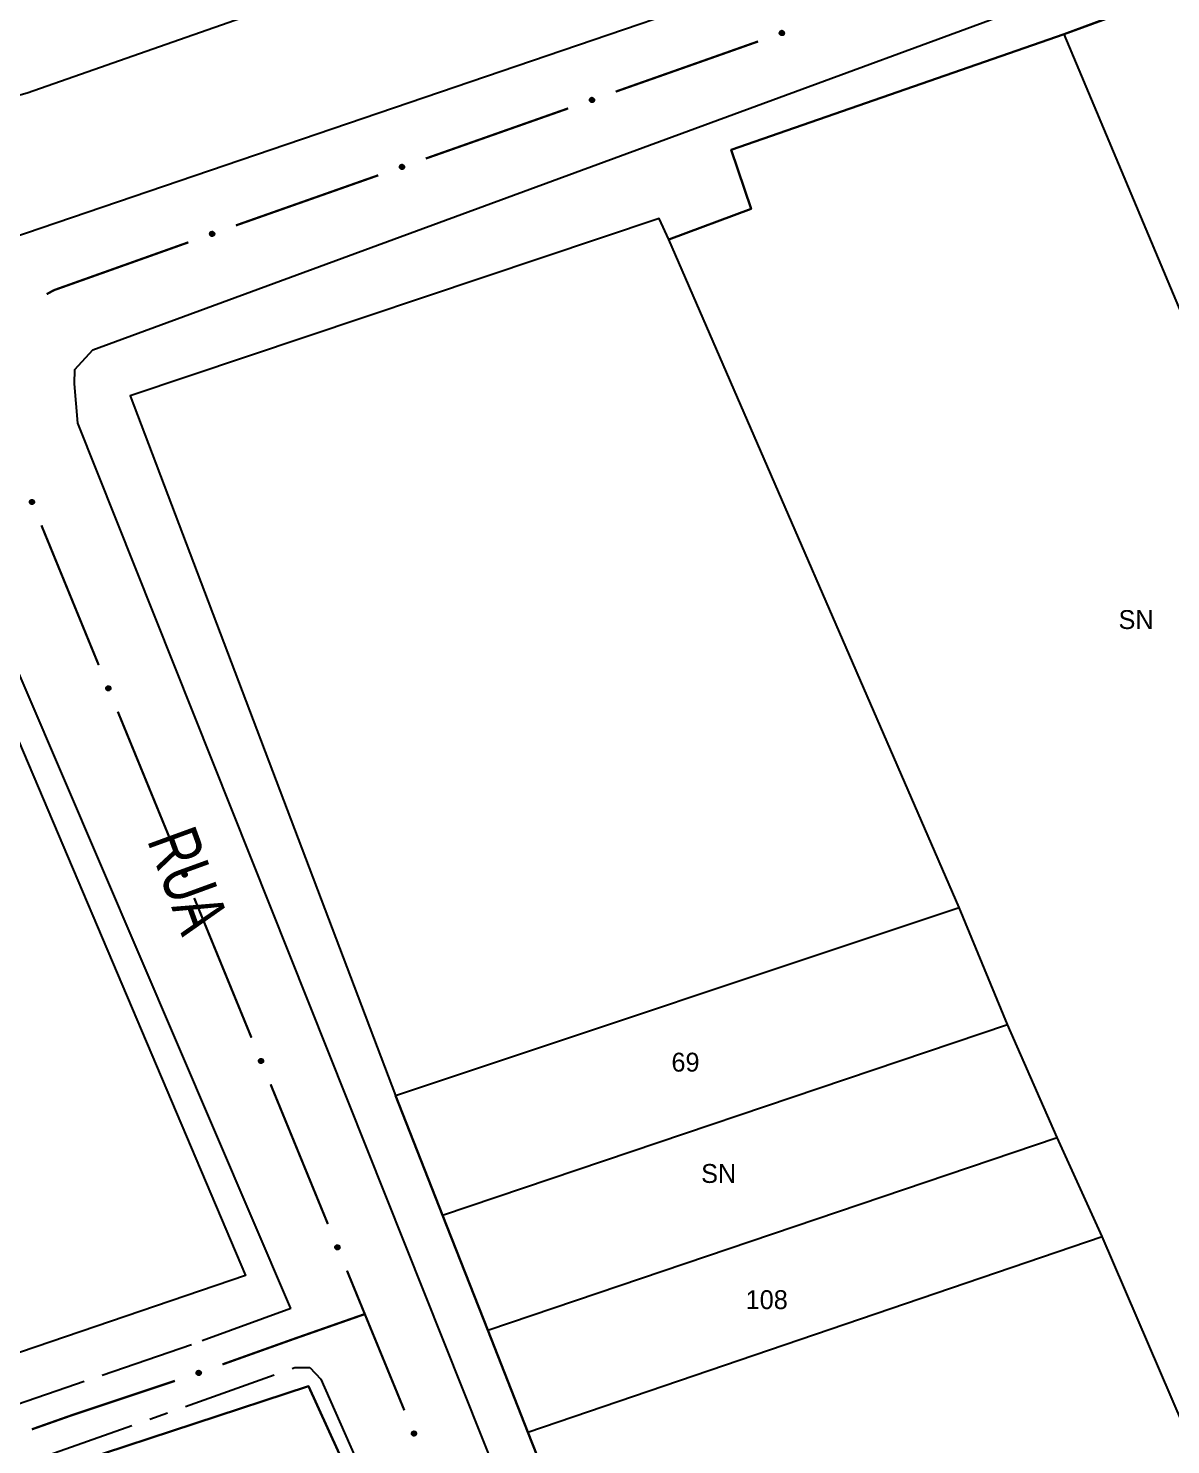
# Model space of a CAD drawing. Extents: x 204373 to 205952, y 4873300 to 4875179.
# Drawn here: x 204902.7 to 204993.4, y 4874740.7 to 4874853.2 of the extents above; entities that cross this region are included whole.
import ezdxf
from ezdxf.enums import TextEntityAlignment as Align

# ---------------------------------------------------------------- set-up
doc = ezdxf.new("R2010")
doc.units = 0
doc.header["$LTSCALE"] = 1.5
doc.header["$MEASUREMENT"] = 0
doc.linetypes.add('TRACO_13', pattern=[8, 5, -1, 1, -1])
for name, color, linetype in [('CD_MALHA_LOTES', 7, 'CONTINUOUS'), ('HD-PRAIA', 251, 'CONTINUOUS'), ('RU-QUADRA', 220, 'CONTINUOUS'), ('SV-EIXO-RUA-N-PAV', 6, 'CONTINUOUS'), ('SV-EIXO-RUA-PAV', 20, 'CONTINUOUS'), ('SV-RUA-NAO-PAV', 7, 'CONTINUOUS'), ('SV-RUA-PAVIM', 7, 'CONTINUOUS'), ('SV-TXT-RUA-PAV', 7, 'CONTINUOUS'), ('Th_NmrPort', 1, 'CONTINUOUS')]:
    doc.layers.add(name, color=color, linetype=linetype)
doc.styles.add('ARIAL', font='ARIAL.SHX')

msp = doc.modelspace()

# ---------------------------------------------------------------- linework, layer by layer
at = {"layer": 'CD_MALHA_LOTES', "linetype": 'Continuous', "flags": 128}
for points in [[(204984.963279, 4874852.732943), (204993.983364, 4874856.062213)], [(204958.516149, 4874843.542097), (204984.963279, 4874852.732943)], [(205027.224834, 4874752.279791), (204984.963279, 4874852.732943)], [(204960.110479, 4874838.852889), (204958.516149, 4874843.542097)], [(204953.545589, 4874836.414502), (204960.110479, 4874838.852889)], [(204952.795316, 4874838.102616), (204910.742378, 4874823.990769)], [(204953.545589, 4874836.414502), (204952.795316, 4874838.102616)], [(204976.616489, 4874783.332674), (204953.545589, 4874836.414502)], [(204910.742378, 4874823.990769), (204931.83888, 4874768.393389)], [(204895.166175, 4874812.309808), (204919.910574, 4874754.114648)], [(204931.83888, 4874768.393389), (204976.616489, 4874783.332674)], [(204980.480655, 4874774.052738), (204976.616489, 4874783.332674)], [(204935.574204, 4874758.901236), (204980.480655, 4874774.052738)], [(204984.417006, 4874765.072935), (204980.480655, 4874774.052738)], [(204935.574204, 4874758.901236), (204931.83888, 4874768.393389)], [(204939.170828, 4874749.761548), (204984.417006, 4874765.072935)], [(204987.984325, 4874757.200231), (204984.417006, 4874765.072935)], [(204939.170828, 4874749.761548), (204935.574204, 4874758.901236)], [(204942.358577, 4874741.660885), (204987.984325, 4874757.200231)], [(204995.364985, 4874740.101702), (204987.984325, 4874757.200231)], [(204919.910574, 4874754.114648), (204847.281181, 4874729.370249)], [(204942.358577, 4874741.660885), (204939.170828, 4874749.761548)], [(204897.792019, 4874736.416005), (204924.929081, 4874745.309194)], [(204924.929081, 4874745.309194), (204936.295845, 4874720.379813), (204935.391671, 4874719.99231), (204941.720892, 4874706.558861)], [(204949.283834, 4874724.062521), (204942.358577, 4874741.660885)]]:
    msp.add_lwpolyline(points, dxfattribs=at)
at = {"layer": 'HD-PRAIA', "linetype": 'Continuous'}
msp.add_polyline3d([(204833.073547, 4874821.705019, 6.87616), (204839.121465, 4874824.919538, 7.049548), (204845.435938, 4874826.948694, 7.024778), (204850.362621, 4874828.688966, 7.000009), (204855.003133, 4874832.243961, 6.801851), (204871.156883, 4874838.431312, 6.801851), (204880.780294, 4874842.117356, 6.801851), (204886.308979, 4874843.629654, 6.801851), (204896.51029, 4874846.420087, 6.801851), (204902.568608, 4874848.077259, 6.801851), (204915.20281, 4874852.494974, 6.801851), (204988.416498, 4874878.095102, 6.801851), (204986.837896, 4874884.703752, 6.801851), (205002.102454, 4874890.599496, 6.801851), (205004.636709, 4874883.83081, 6.801851), (205164.366121, 4874940.682761, 6.801851)], dxfattribs=at)
at = {"layer": 'RU-QUADRA', "linetype": 'Continuous', "flags": 128}
for points in [[(205175.720237, 4874920.445099), (205143.646058, 4874909.003433), (205096.847768, 4874892.309854), (205076.027687, 4874884.994691), (205068.331402, 4874882.621217), (205056.010327, 4874878.244621), (205035.17406, 4874870.787114), (205015.264533, 4874863.661296), (205004.490235, 4874859.805068), (204993.966557, 4874856.109173), (204984.963279, 4874852.732943), (204958.516149, 4874843.542097), (204960.110479, 4874838.852889), (204953.545589, 4874836.414502), (204952.795316, 4874838.102616), (204910.742378, 4874823.990769), (204931.83888, 4874768.393389), (204935.574204, 4874758.901236), (204939.170828, 4874749.761548), (204942.358577, 4874741.660885), (204949.283834, 4874724.062521)], [(204936.295845, 4874720.379813), (204924.929081, 4874745.309194), (204897.792019, 4874736.416005)]]:
    msp.add_lwpolyline(points, dxfattribs=at)
msp.add_lwpolyline([(204889.66742, 4874810.706005), (204895.166175, 4874812.309808), (204919.910574, 4874754.114648), (204847.281181, 4874729.370249)], close=True, dxfattribs=at)
at = {"layer": 'SV-EIXO-RUA-N-PAV', "const_width": 0.18}
for points in [[(204929.398284, 4874751.037249), (204924.678894, 4874749.385777)], [(204923.976324, 4874749.139925), (204918.085111, 4874747.03592)], [(204924.678894, 4874749.385777), (204923.976324, 4874749.139925)], [(204914.304232, 4874745.730873), (204906.714766, 4874743.201051)], [(204906.214313, 4874743.034234), (204902.939801, 4874741.878523)], [(204906.714766, 4874743.201051), (204906.214313, 4874743.034234)]]:
    msp.add_lwpolyline(points, dxfattribs=at)
at = {"layer": 'SV-EIXO-RUA-N-PAV'}
msp.add_lwpolyline([(204916.372716, 4874746.304333), (204916.351466, 4874746.260282), (204916.324194, 4874746.226769), (204916.293403, 4874746.205363), (204916.261262, 4874746.193543), (204916.227018, 4874746.185153), (204916.190626, 4874746.184312), (204916.150029, 4874746.192325), (204916.105691, 4874746.213332), (204916.073195, 4874746.243525), (204916.050594, 4874746.27259), (204916.036339, 4874746.305395), (204916.028746, 4874746.338799), (204916.029122, 4874746.376629), (204916.037645, 4874746.417691), (204916.059847, 4874746.461764), (204916.086809, 4874746.494436), (204916.117135, 4874746.514359), (204916.150206, 4874746.528481), (204916.185269, 4874746.536628), (204916.220997, 4874746.537247), (204916.262324, 4874746.528592), (204916.305534, 4874746.506102), (204916.338428, 4874746.479583), (204916.358771, 4874746.449545), (204916.371942, 4874746.416673), (204916.380774, 4874746.382429), (204916.383142, 4874746.345882), (204916.372716, 4874746.304333)], close=True, dxfattribs=at)
for points in [[(204916.338428, 4874746.479583), (204916.028746, 4874746.338799)], [(204916.305534, 4874746.506102), (204916.029122, 4874746.376629)], [(204916.319605, 4874746.493107), (204916.033089, 4874746.360205)], [(204916.345064, 4874746.464196), (204916.035247, 4874746.323527)], [(204916.28077, 4874746.514682), (204916.03611, 4874746.398608)], [(204916.358771, 4874746.449545), (204916.036339, 4874746.305395)], [(204916.262324, 4874746.528592), (204916.037645, 4874746.417691)], [(204916.362755, 4874746.432697), (204916.044308, 4874746.292028)], [(204916.371942, 4874746.416673), (204916.050594, 4874746.27259)], [(204916.237189, 4874746.528921), (204916.055959, 4874746.442621)], [(204916.220997, 4874746.537247), (204916.059847, 4874746.461764)], [(204916.199217, 4874746.534962), (204916.07926, 4874746.480593)], [(204916.185269, 4874746.536628), (204916.086809, 4874746.494436)], [(204916.373111, 4874746.397314), (204916.067178, 4874746.257939)], [(204916.380774, 4874746.382429), (204916.073195, 4874746.243525)], [(204916.377426, 4874746.362794), (204916.093931, 4874746.22946)], [(204916.383142, 4874746.345882), (204916.105691, 4874746.213332)], [(204916.376563, 4874746.326548), (204916.130608, 4874746.205728)], [(204916.372716, 4874746.304333), (204916.150029, 4874746.192325)], [(204916.360166, 4874746.280809), (204916.17721, 4874746.191057)], [(204916.351466, 4874746.260282), (204916.190626, 4874746.184312)], [(204916.336002, 4874746.241111), (204916.216908, 4874746.188468)], [(204916.324194, 4874746.226769), (204916.227018, 4874746.185153)]]:
    msp.add_lwpolyline(points, dxfattribs=at)
at = {"layer": 'SV-EIXO-RUA-PAV', "const_width": 0.18}
for points in [[(204960.650211, 4874852.160448), (204956.878863, 4874850.82743)], [(204956.785332, 4874850.794371), (204949.333227, 4874848.16973)], [(204956.878863, 4874850.82743), (204956.785332, 4874850.794371)], [(204945.56039, 4874846.840932), (204934.24188, 4874842.854539)], [(204930.469044, 4874841.525741), (204919.150534, 4874837.539347)], [(204915.381702, 4874836.199239), (204905.018573, 4874832.510667)], [(204904.693089, 4874832.394817), (204904.120707, 4874832.07738)], [(204905.018573, 4874832.510667), (204904.693089, 4874832.394817)], [(204903.702539, 4874813.708326), (204908.25487, 4874802.605341)], [(204909.772313, 4874798.904346), (204914.324644, 4874787.80136)], [(204915.842088, 4874784.100365), (204920.394419, 4874772.99738)], [(204921.911862, 4874769.296385), (204926.464193, 4874758.1934)], [(204927.981637, 4874754.492404), (204929.11972, 4874751.716658)], [(204929.11972, 4874751.716658), (204929.398284, 4874751.037249)], [(204929.398284, 4874751.037249), (204932.54018, 4874743.391969)]]:
    msp.add_lwpolyline(points, dxfattribs=at)
at = {"layer": 'SV-EIXO-RUA-PAV'}
for points in [[(204962.708037, 4874852.77105), (204962.687583, 4874852.726624), (204962.660919, 4874852.692625), (204962.630518, 4874852.670669), (204962.598595, 4874852.658272), (204962.564507, 4874852.649267), (204962.528137, 4874852.647771), (204962.487402, 4874852.655052), (204962.442693, 4874852.675257), (204962.409659, 4874852.704861), (204962.386538, 4874852.733514), (204962.371695, 4874852.766057), (204962.363502, 4874852.799318), (204962.363197, 4874852.837149), (204962.370979, 4874852.878358), (204962.392384, 4874852.922824), (204962.418753, 4874852.955976), (204962.448716, 4874852.976441), (204962.481528, 4874852.991157), (204962.516439, 4874852.999933), (204962.552149, 4874853.001196), (204962.593626, 4874852.993286), (204962.637233, 4874852.971577), (204962.670599, 4874852.945655), (204962.69148, 4874852.915988), (204962.70524, 4874852.883358), (204962.714687, 4874852.849278), (204962.717713, 4874852.812781), (204962.708037, 4874852.77105)], [(204947.618898, 4874847.449233), (204947.598394, 4874847.40483), (204947.571692, 4874847.37086), (204947.541267, 4874847.348938), (204947.50933, 4874847.336577), (204947.475232, 4874847.32761), (204947.43886, 4874847.326155), (204947.398133, 4874847.333481), (204947.353446, 4874847.353737), (204947.320446, 4874847.383377), (204947.297357, 4874847.412056), (204947.28255, 4874847.444616), (204947.274395, 4874847.477886), (204947.274132, 4874847.515718), (204947.28196, 4874847.556918), (204947.303415, 4874847.601359), (204947.329821, 4874847.634482), (204947.359807, 4874847.654914), (204947.392635, 4874847.669593), (204947.427556, 4874847.67833), (204947.463267, 4874847.679553), (204947.504735, 4874847.671596), (204947.548318, 4874847.649839), (204947.581655, 4874847.623879), (204947.602503, 4874847.594189), (204947.616227, 4874847.561544), (204947.625636, 4874847.527453), (204947.628621, 4874847.490952), (204947.618898, 4874847.449233)], [(204932.527551, 4874842.134042), (204932.507048, 4874842.089639), (204932.480346, 4874842.055669), (204932.44992, 4874842.033747), (204932.417983, 4874842.021385), (204932.383885, 4874842.012419), (204932.347513, 4874842.010963), (204932.306787, 4874842.01829), (204932.2621, 4874842.038545), (204932.229099, 4874842.068186), (204932.206011, 4874842.096865), (204932.191204, 4874842.129425), (204932.183048, 4874842.162695), (204932.182786, 4874842.200526), (204932.190613, 4874842.241726), (204932.212069, 4874842.286168), (204932.238475, 4874842.319291), (204932.26846, 4874842.339722), (204932.301288, 4874842.354401), (204932.336209, 4874842.363138), (204932.371921, 4874842.364361), (204932.413389, 4874842.356405), (204932.456972, 4874842.334648), (204932.490309, 4874842.308688), (204932.511156, 4874842.278997), (204932.52488, 4874842.246352), (204932.534289, 4874842.212262), (204932.537274, 4874842.175761), (204932.527551, 4874842.134042)], [(204917.438182, 4874836.814361), (204917.417825, 4874836.76989), (204917.391236, 4874836.735832), (204917.360884, 4874836.713809), (204917.328988, 4874836.701342), (204917.29492, 4874836.692262), (204917.258553, 4874836.690686), (204917.217802, 4874836.697878), (204917.173048, 4874836.717985), (204917.139949, 4874836.747516), (204917.116766, 4874836.776118), (204917.101851, 4874836.808629), (204917.093585, 4874836.841872), (204917.093197, 4874836.879702), (204917.100888, 4874836.920928), (204917.122196, 4874836.96544), (204917.148492, 4874836.998651), (204917.17841, 4874837.019181), (204917.211189, 4874837.033969), (204917.246081, 4874837.042822), (204917.281788, 4874837.044163), (204917.323283, 4874837.036344), (204917.366937, 4874837.014732), (204917.40036, 4874836.988883), (204917.421306, 4874836.959261), (204917.435138, 4874836.926662), (204917.44466, 4874836.892603), (204917.447766, 4874836.856112), (204917.438182, 4874836.814361)], [(204902.991162, 4874815.733524), (204903.036543, 4874815.715287), (204903.071816, 4874815.690333), (204903.095246, 4874815.661052), (204903.109203, 4874815.629779), (204903.119878, 4874815.596177), (204903.123167, 4874815.559925), (204903.117904, 4874815.51888), (204903.099929, 4874815.473229), (204903.071991, 4874815.438775), (204903.044513, 4874815.414269), (204903.012742, 4874815.397838), (204902.979925, 4874815.388014), (204902.942155, 4874815.385843), (204902.900613, 4874815.391583), (204902.855146, 4874815.410769), (204902.820733, 4874815.43547), (204902.798814, 4874815.464387), (204902.782498, 4874815.496432), (204902.77201, 4874815.530868), (204902.768987, 4874815.566473), (204902.774841, 4874815.608289), (204902.794372, 4874815.652914), (204902.818617, 4874815.687518), (204902.847218, 4874815.709837), (204902.879129, 4874815.72519), (204902.912701, 4874815.736307), (204902.949006, 4874815.74113), (204902.991162, 4874815.733524)], [(204909.060937, 4874800.929544), (204909.106318, 4874800.911306), (204909.141591, 4874800.886352), (204909.16502, 4874800.857072), (204909.178977, 4874800.825799), (204909.189653, 4874800.792197), (204909.192941, 4874800.755944), (204909.187678, 4874800.7149), (204909.169703, 4874800.669248), (204909.141765, 4874800.634794), (204909.114288, 4874800.610288), (204909.082516, 4874800.593857), (204909.0497, 4874800.584034), (204909.01193, 4874800.581863), (204908.970387, 4874800.587602), (204908.92492, 4874800.606788), (204908.890507, 4874800.63149), (204908.868589, 4874800.660406), (204908.852272, 4874800.692452), (204908.841785, 4874800.726887), (204908.838762, 4874800.762492), (204908.844616, 4874800.804309), (204908.864147, 4874800.848934), (204908.888392, 4874800.883538), (204908.916993, 4874800.905856), (204908.948904, 4874800.92121), (204908.982476, 4874800.932327), (204909.01878, 4874800.93715), (204909.060937, 4874800.929544)], [(204915.130711, 4874786.125563), (204915.176092, 4874786.107326), (204915.211365, 4874786.082372), (204915.234795, 4874786.053091), (204915.248752, 4874786.021818), (204915.259427, 4874785.988216), (204915.262716, 4874785.951964), (204915.257453, 4874785.910919), (204915.239478, 4874785.865268), (204915.21154, 4874785.830814), (204915.184062, 4874785.806308), (204915.152291, 4874785.789877), (204915.119474, 4874785.780053), (204915.081704, 4874785.777883), (204915.040162, 4874785.783622), (204914.994695, 4874785.802808), (204914.960282, 4874785.827509), (204914.938363, 4874785.856426), (204914.922047, 4874785.888471), (204914.911559, 4874785.922907), (204914.908536, 4874785.958512), (204914.91439, 4874786.000328), (204914.933921, 4874786.044953), (204914.958166, 4874786.079558), (204914.986767, 4874786.101876), (204915.018678, 4874786.117229), (204915.05225, 4874786.128346), (204915.088555, 4874786.133169), (204915.130711, 4874786.125563)], [(204921.200486, 4874771.321583), (204921.245867, 4874771.303345), (204921.28114, 4874771.278391), (204921.304569, 4874771.249111), (204921.318526, 4874771.217838), (204921.329201, 4874771.184236), (204921.33249, 4874771.147983), (204921.327227, 4874771.106939), (204921.309252, 4874771.061287), (204921.281314, 4874771.026833), (204921.253837, 4874771.002327), (204921.222065, 4874770.985896), (204921.189249, 4874770.976073), (204921.151479, 4874770.973902), (204921.109936, 4874770.979641), (204921.064469, 4874770.998827), (204921.030056, 4874771.023529), (204921.008138, 4874771.052445), (204920.991821, 4874771.084491), (204920.981334, 4874771.118926), (204920.978311, 4874771.154531), (204920.984165, 4874771.196348), (204921.003696, 4874771.240973), (204921.027941, 4874771.275577), (204921.056542, 4874771.297896), (204921.088453, 4874771.313249), (204921.122025, 4874771.324366), (204921.158329, 4874771.329189), (204921.200486, 4874771.321583)], [(204927.27026, 4874756.517602), (204927.315641, 4874756.499365), (204927.350914, 4874756.474411), (204927.374344, 4874756.44513), (204927.388301, 4874756.413857), (204927.398976, 4874756.380255), (204927.402264, 4874756.344003), (204927.397002, 4874756.302958), (204927.379027, 4874756.257307), (204927.351089, 4874756.222853), (204927.323611, 4874756.198347), (204927.29184, 4874756.181916), (204927.259023, 4874756.172092), (204927.221253, 4874756.169922), (204927.179711, 4874756.175661), (204927.134244, 4874756.194847), (204927.09983, 4874756.219548), (204927.077912, 4874756.248465), (204927.061596, 4874756.28051), (204927.051108, 4874756.314946), (204927.048085, 4874756.350551), (204927.053939, 4874756.392367), (204927.07347, 4874756.436992), (204927.097715, 4874756.471597), (204927.126316, 4874756.493915), (204927.158227, 4874756.509269), (204927.191799, 4874756.520386), (204927.228103, 4874756.525208), (204927.27026, 4874756.517602)], [(204933.347608, 4874741.716827), (204933.393003, 4874741.698627), (204933.428297, 4874741.673701), (204933.45175, 4874741.64444), (204933.465733, 4874741.613178), (204933.476435, 4874741.579585), (204933.479753, 4874741.543335), (204933.474524, 4874741.502286), (204933.456586, 4874741.45662), (204933.428676, 4874741.422143), (204933.401218, 4874741.397615), (204933.36946, 4874741.381158), (204933.336652, 4874741.371308), (204933.298883, 4874741.369107), (204933.257336, 4874741.374812), (204933.211854, 4874741.393961), (204933.17742, 4874741.418635), (204933.155479, 4874741.447533), (204933.139136, 4874741.479566), (204933.128621, 4874741.513993), (204933.125569, 4874741.549595), (204933.131389, 4874741.591416), (204933.150883, 4874741.636057), (204933.1751, 4874741.670681), (204933.203683, 4874741.693023), (204933.235582, 4874741.708402), (204933.269145, 4874741.719547), (204933.305445, 4874741.724399), (204933.347608, 4874741.716827)]]:
    msp.add_lwpolyline(points, close=True, dxfattribs=at)
for points in [[(204962.637233, 4874852.971577), (204962.363197, 4874852.837149)], [(204962.670599, 4874852.945655), (204962.363502, 4874852.799318)], [(204962.651536, 4874852.958837), (204962.367459, 4874852.820799)], [(204962.612319, 4874852.97971), (204962.369788, 4874852.859251)], [(204962.677511, 4874852.93039), (204962.370277, 4874852.784167)], [(204962.593626, 4874852.993286), (204962.370979, 4874852.878358)], [(204962.69148, 4874852.915988), (204962.371695, 4874852.766057)], [(204962.695767, 4874852.899214), (204962.379904, 4874852.752835)], [(204962.70524, 4874852.883358), (204962.386538, 4874852.733514)], [(204962.568488, 4874852.993162), (204962.388841, 4874852.903614)], [(204962.552149, 4874853.001196), (204962.392384, 4874852.922824)], [(204962.706758, 4874852.864023), (204962.403383, 4874852.719164)], [(204962.714687, 4874852.849278), (204962.409659, 4874852.704861)], [(204962.530414, 4874852.998519), (204962.411455, 4874852.941999)], [(204962.516439, 4874852.999933), (204962.418753, 4874852.955976)], [(204962.711694, 4874852.829586), (204962.430644, 4874852.691171)], [(204962.717713, 4874852.812781), (204962.442693, 4874852.675257)], [(204962.711483, 4874852.793331), (204962.467743, 4874852.668103)], [(204962.708037, 4874852.77105), (204962.487402, 4874852.655052)], [(204962.695912, 4874852.747304), (204962.514602, 4874852.654273)], [(204962.687583, 4874852.726624), (204962.528137, 4874852.647771)], [(204962.672467, 4874852.707177), (204962.55434, 4874852.652399)], [(204962.660919, 4874852.692625), (204962.564507, 4874852.649267)], [(204947.548318, 4874847.649839), (204947.274132, 4874847.515718)], [(204947.581655, 4874847.623879), (204947.274395, 4874847.477886)], [(204947.562607, 4874847.637083), (204947.278376, 4874847.499363)], [(204947.523413, 4874847.657999), (204947.280748, 4874847.537812)], [(204947.58855, 4874847.608606), (204947.281152, 4874847.462727)], [(204947.504735, 4874847.671596), (204947.28196, 4874847.556918)], [(204947.602503, 4874847.594189), (204947.28255, 4874847.444616)], [(204947.606771, 4874847.57741), (204947.290744, 4874847.431385)], [(204947.616227, 4874847.561544), (204947.297357, 4874847.412056)], [(204947.479598, 4874847.671501), (204947.299851, 4874847.582154)], [(204947.463267, 4874847.679553), (204947.303415, 4874847.601359)], [(204947.617723, 4874847.542207), (204947.314186, 4874847.397687)], [(204947.625636, 4874847.527453), (204947.320446, 4874847.383377)], [(204947.441529, 4874847.6769), (204947.322507, 4874847.620513)], [(204947.427556, 4874847.67833), (204947.329821, 4874847.634482)], [(204947.62262, 4874847.507765), (204947.341416, 4874847.369664)], [(204947.628621, 4874847.490952), (204947.353446, 4874847.353737)], [(204947.622369, 4874847.471509), (204947.378489, 4874847.346554)], [(204947.618898, 4874847.449233), (204947.398133, 4874847.333481)], [(204947.606747, 4874847.4255), (204947.425332, 4874847.332672)], [(204947.598394, 4874847.40483), (204947.43886, 4874847.326155)], [(204947.583256, 4874847.3854), (204947.465068, 4874847.330754)], [(204947.571692, 4874847.37086), (204947.475232, 4874847.32761)], [(204932.456972, 4874842.334648), (204932.182786, 4874842.200526)], [(204932.490309, 4874842.308688), (204932.183048, 4874842.162695)], [(204932.471261, 4874842.321892), (204932.187029, 4874842.184171)], [(204932.432067, 4874842.342808), (204932.189401, 4874842.22262)], [(204932.497204, 4874842.293415), (204932.189806, 4874842.147535)], [(204932.413389, 4874842.356405), (204932.190613, 4874842.241726)], [(204932.511156, 4874842.278997), (204932.191204, 4874842.129425)], [(204932.515424, 4874842.262219), (204932.199398, 4874842.116193)], [(204932.52488, 4874842.246352), (204932.206011, 4874842.096865)], [(204932.388251, 4874842.35631), (204932.208504, 4874842.266962)], [(204932.371921, 4874842.364361), (204932.212069, 4874842.286168)], [(204932.526376, 4874842.227016), (204932.222839, 4874842.082496)], [(204932.534289, 4874842.212262), (204932.229099, 4874842.068186)], [(204932.350183, 4874842.361709), (204932.231161, 4874842.305322)], [(204932.336209, 4874842.363138), (204932.238475, 4874842.319291)], [(204932.531273, 4874842.192573), (204932.250069, 4874842.054473)], [(204932.537274, 4874842.175761), (204932.2621, 4874842.038545)], [(204932.531022, 4874842.156318), (204932.287142, 4874842.031363)], [(204932.527551, 4874842.134042), (204932.306787, 4874842.01829)], [(204932.5154, 4874842.110309), (204932.333985, 4874842.017481)], [(204932.507048, 4874842.089639), (204932.347513, 4874842.010963)], [(204932.49191, 4874842.070208), (204932.373721, 4874842.015562)], [(204932.480346, 4874842.055669), (204932.383885, 4874842.012419)], [(204917.366937, 4874837.014732), (204917.093197, 4874836.879702)], [(204917.40036, 4874836.988883), (204917.093585, 4874836.841872)], [(204917.381268, 4874837.002023), (204917.097495, 4874836.863361)], [(204917.342005, 4874837.022809), (204917.099739, 4874836.901818)], [(204917.407305, 4874836.973633), (204917.100393, 4874836.826735)], [(204917.323283, 4874837.036344), (204917.100888, 4874836.920928)], [(204917.421306, 4874836.959261), (204917.101851, 4874836.808629)], [(204917.42563, 4874836.942497), (204917.110089, 4874836.795425)], [(204917.435138, 4874836.926662), (204917.116766, 4874836.776118)], [(204917.298145, 4874837.036166), (204917.118695, 4874836.946223)], [(204917.281788, 4874837.044163), (204917.122196, 4874836.96544)], [(204917.436698, 4874836.90733), (204917.133642, 4874836.761805)], [(204917.44466, 4874836.892603), (204917.139949, 4874836.747516)], [(204917.260059, 4874837.041438), (204917.141225, 4874836.984658)], [(204917.246081, 4874837.042822), (204917.148492, 4874836.998651)], [(204917.44171, 4874836.872905), (204917.160965, 4874836.733872)], [(204917.447766, 4874836.856112), (204917.173048, 4874836.717985)], [(204917.441579, 4874836.836649), (204917.198114, 4874836.710885)], [(204917.438182, 4874836.814361), (204917.217802, 4874836.697878)], [(204917.426109, 4874836.790588), (204917.245003, 4874836.697159)], [(204917.417825, 4874836.76989), (204917.258553, 4874836.690686)], [(204917.402752, 4874836.75041), (204917.284745, 4874836.695372)], [(204917.391236, 4874836.735832), (204917.29492, 4874836.692262)], [(204902.768987, 4874815.566473), (204902.855146, 4874815.410769)], [(204902.77201, 4874815.530868), (204902.820733, 4874815.43547)], [(204902.772733, 4874815.544896), (204902.835053, 4874815.42887)], [(204902.774841, 4874815.608289), (204902.900613, 4874815.391583)], [(204902.776205, 4874815.583188), (204902.874507, 4874815.408178)], [(204902.787479, 4874815.627629), (204902.919756, 4874815.391336)], [(204902.794372, 4874815.652914), (204902.942155, 4874815.385843)], [(204902.806391, 4874815.667828), (204902.958276, 4874815.390907)], [(204902.818617, 4874815.687518), (204902.979925, 4874815.388014)], [(204902.833523, 4874815.695175), (204902.994725, 4874815.395528)], [(204902.847218, 4874815.709837), (204903.012742, 4874815.397838)], [(204902.86376, 4874815.714946), (204903.025543, 4874815.406689)], [(204902.879129, 4874815.72519), (204903.044513, 4874815.414269)], [(204902.898366, 4874815.72766), (204903.058015, 4874815.431801)], [(204902.912701, 4874815.736307), (204903.071991, 4874815.438775)], [(204902.932517, 4874815.734289), (204903.084629, 4874815.46041)], [(204902.949006, 4874815.74113), (204903.099929, 4874815.473229)], [(204902.968739, 4874815.735867), (204903.105839, 4874815.498602)], [(204902.991162, 4874815.733524), (204903.117904, 4874815.51888)], [(204903.015478, 4874815.722586), (204903.11734, 4874815.546085)], [(204903.036543, 4874815.715287), (204903.123167, 4874815.559925)], [(204903.056712, 4874815.701148), (204903.117251, 4874815.585868)], [(204903.071816, 4874815.690333), (204903.119878, 4874815.596177)], [(204908.838762, 4874800.762492), (204908.92492, 4874800.606788)], [(204908.841785, 4874800.726887), (204908.890507, 4874800.63149)], [(204908.842508, 4874800.740915), (204908.904827, 4874800.62489)], [(204908.844616, 4874800.804309), (204908.970387, 4874800.587602)], [(204908.845979, 4874800.779208), (204908.944281, 4874800.604197)], [(204908.857253, 4874800.823649), (204908.98953, 4874800.587355)], [(204908.864147, 4874800.848934), (204909.01193, 4874800.581863)], [(204908.876166, 4874800.863848), (204909.02805, 4874800.586926)], [(204908.888392, 4874800.883538), (204909.0497, 4874800.584034)], [(204908.903297, 4874800.891194), (204909.064499, 4874800.591548)], [(204908.916993, 4874800.905856), (204909.082516, 4874800.593857)], [(204908.933535, 4874800.910966), (204909.095317, 4874800.602709)], [(204908.948904, 4874800.92121), (204909.114288, 4874800.610288)], [(204908.96814, 4874800.92368), (204909.127789, 4874800.62782)], [(204908.982476, 4874800.932327), (204909.141765, 4874800.634794)], [(204909.002292, 4874800.930308), (204909.154403, 4874800.65643)], [(204909.01878, 4874800.93715), (204909.169703, 4874800.669248)], [(204909.038513, 4874800.931887), (204909.175613, 4874800.694621)], [(204909.060937, 4874800.929544), (204909.187678, 4874800.7149)], [(204909.085252, 4874800.918605), (204909.187114, 4874800.742105)], [(204909.106318, 4874800.911306), (204909.192941, 4874800.755944)], [(204909.126487, 4874800.897168), (204909.187026, 4874800.781887)], [(204909.141591, 4874800.886352), (204909.189653, 4874800.792197)], [(204914.908536, 4874785.958512), (204914.994695, 4874785.802808)], [(204914.911559, 4874785.922907), (204914.960282, 4874785.827509)], [(204914.912282, 4874785.936935), (204914.974602, 4874785.820909)], [(204914.91439, 4874786.000328), (204915.040162, 4874785.783622)], [(204914.915754, 4874785.975227), (204915.014056, 4874785.800217)], [(204914.927028, 4874786.019668), (204915.059305, 4874785.783375)], [(204914.933921, 4874786.044953), (204915.081704, 4874785.777883)], [(204914.94594, 4874786.059867), (204915.097824, 4874785.782946)], [(204914.958166, 4874786.079558), (204915.119474, 4874785.780053)], [(204914.973072, 4874786.087214), (204915.134274, 4874785.787567)], [(204914.986767, 4874786.101876), (204915.152291, 4874785.789877)], [(204915.003309, 4874786.106985), (204915.165092, 4874785.798728)], [(204915.018678, 4874786.117229), (204915.184062, 4874785.806308)], [(204915.037915, 4874786.119699), (204915.197564, 4874785.82384)], [(204915.05225, 4874786.128346), (204915.21154, 4874785.830814)], [(204915.072066, 4874786.126328), (204915.224178, 4874785.852449)], [(204915.088555, 4874786.133169), (204915.239478, 4874785.865268)], [(204915.108288, 4874786.127906), (204915.245388, 4874785.890641)], [(204915.130711, 4874786.125563), (204915.257453, 4874785.910919)], [(204915.155027, 4874786.114625), (204915.256889, 4874785.938124)], [(204915.176092, 4874786.107326), (204915.262716, 4874785.951964)], [(204915.196261, 4874786.093187), (204915.2568, 4874785.977907)], [(204915.211365, 4874786.082372), (204915.259427, 4874785.988216)], [(204920.984165, 4874771.196348), (204921.109936, 4874770.979641)], [(204920.996802, 4874771.215688), (204921.129079, 4874770.979394)], [(204921.003696, 4874771.240973), (204921.151479, 4874770.973902)], [(204921.015715, 4874771.255887), (204921.167599, 4874770.978965)], [(204921.027941, 4874771.275577), (204921.189249, 4874770.976073)], [(204921.042846, 4874771.283233), (204921.204048, 4874770.983587)], [(204921.056542, 4874771.297896), (204921.222065, 4874770.985896)], [(204921.073083, 4874771.303005), (204921.234866, 4874770.994748)], [(204921.088453, 4874771.313249), (204921.253837, 4874771.002327)], [(204921.107689, 4874771.315719), (204921.267338, 4874771.01986)], [(204921.122025, 4874771.324366), (204921.281314, 4874771.026833)], [(204921.141841, 4874771.322347), (204921.293952, 4874771.048469)], [(204921.158329, 4874771.329189), (204921.309252, 4874771.061287)], [(204921.178062, 4874771.323926), (204921.315162, 4874771.08666)], [(204921.200486, 4874771.321583), (204921.327227, 4874771.106939)], [(204921.224801, 4874771.310644), (204921.326663, 4874771.134144)], [(204921.245867, 4874771.303345), (204921.33249, 4874771.147983)], [(204921.266036, 4874771.289207), (204921.326575, 4874771.173926)], [(204921.28114, 4874771.278391), (204921.329201, 4874771.184236)], [(204920.978311, 4874771.154531), (204921.064469, 4874770.998827)], [(204920.981334, 4874771.118926), (204921.030056, 4874771.023529)], [(204920.982057, 4874771.132954), (204921.044376, 4874771.016929)], [(204920.985528, 4874771.171247), (204921.08383, 4874770.996236)], [(204927.048085, 4874756.350551), (204927.134244, 4874756.194847)], [(204927.051108, 4874756.314946), (204927.09983, 4874756.219548)], [(204927.051831, 4874756.328974), (204927.11415, 4874756.212948)], [(204927.053939, 4874756.392367), (204927.179711, 4874756.175661)], [(204927.055303, 4874756.367266), (204927.153605, 4874756.192256)], [(204927.066577, 4874756.411707), (204927.198854, 4874756.175414)], [(204927.07347, 4874756.436992), (204927.221253, 4874756.169922)], [(204927.085489, 4874756.451906), (204927.237373, 4874756.174985)], [(204927.097715, 4874756.471597), (204927.259023, 4874756.172092)], [(204927.112621, 4874756.479253), (204927.273823, 4874756.179606)], [(204927.126316, 4874756.493915), (204927.29184, 4874756.181916)], [(204927.142858, 4874756.499024), (204927.304641, 4874756.190767)], [(204927.158227, 4874756.509269), (204927.323611, 4874756.198347)], [(204927.177464, 4874756.511738), (204927.337113, 4874756.215879)], [(204927.191799, 4874756.520386), (204927.351089, 4874756.222853)], [(204927.211615, 4874756.518367), (204927.363727, 4874756.244488)], [(204927.228103, 4874756.525208), (204927.379027, 4874756.257307)], [(204927.247837, 4874756.519945), (204927.384937, 4874756.28268)], [(204927.27026, 4874756.517602), (204927.397002, 4874756.302958)], [(204927.294576, 4874756.506664), (204927.396438, 4874756.330163)], [(204927.315641, 4874756.499365), (204927.402264, 4874756.344003)], [(204927.33581, 4874756.485227), (204927.396349, 4874756.369946)], [(204927.350914, 4874756.474411), (204927.398976, 4874756.380255)], [(204933.125569, 4874741.549595), (204933.211854, 4874741.393961)], [(204933.128621, 4874741.513993), (204933.17742, 4874741.418635)], [(204933.129332, 4874741.528021), (204933.191746, 4874741.412046)], [(204933.131389, 4874741.591416), (204933.257336, 4874741.374812)], [(204933.132773, 4874741.566317), (204933.231217, 4874741.391386)], [(204933.144011, 4874741.610767), (204933.276479, 4874741.374581)], [(204933.150883, 4874741.636057), (204933.298883, 4874741.369107)], [(204933.16289, 4874741.650981), (204933.314999, 4874741.374183)], [(204933.1751, 4874741.670681), (204933.336652, 4874741.371308)], [(204933.189999, 4874741.67835), (204933.351445, 4874741.378834)], [(204933.203683, 4874741.693023), (204933.36946, 4874741.381158)], [(204933.220221, 4874741.698146), (204933.382254, 4874741.39002)], [(204933.235582, 4874741.708402), (204933.401218, 4874741.397615)], [(204933.254816, 4874741.710888), (204933.414705, 4874741.415158)], [(204933.269145, 4874741.719547), (204933.428676, 4874741.422143)], [(204933.288962, 4874741.717544), (204933.441296, 4874741.443789)], [(204933.305445, 4874741.724399), (204933.456586, 4874741.45662)], [(204933.325183, 4874741.719152), (204933.462475, 4874741.481998)], [(204933.347608, 4874741.716827), (204933.474524, 4874741.502286)], [(204933.371932, 4874741.705909), (204933.473938, 4874741.529491)], [(204933.393003, 4874741.698627), (204933.479753, 4874741.543335)], [(204933.413184, 4874741.684505), (204933.473817, 4874741.569273)], [(204933.428297, 4874741.673701), (204933.476435, 4874741.579585)]]:
    msp.add_lwpolyline(points, dxfattribs=at)
at = {"layer": 'SV-RUA-NAO-PAV', "linetype": 'TRACO_13'}
for points in [[(204923.524853, 4874751.48994, 7.966028), (204915.615996, 4874748.595017, 8.164186), (204905.719341, 4874745.205385, 8.164186), (204874.427726, 4874734.487919, 8.213725), (204848.543701, 4874725.622569, 8.213725), (204847.762999, 4874725.62995, 8.213725), (204845.088015, 4874733.347756, 7.966028)], [(204836.685346, 4874716.056093, 8.065106), (204840.850379, 4874718.623404, 8.188955), (204881.213038, 4874731.655772, 8.436652), (204923.835778, 4874746.780792, 8.139416), (204925.019646, 4874746.794766, 8.139416)]]:
    msp.add_polyline3d(points, dxfattribs=at)
at = {"layer": 'SV-RUA-PAVIM', "linetype": 'Continuous'}
for points in [[(205296.488647, 4875158.986065, 7.049548), (205293.185288, 4875153.257667, 7.049548), (205291.796877, 4875144.361713, 6.90093), (205277.078431, 4875040.813262, 7.569712), (205268.854284, 4874985.221845, 8.065106), (205266.696529, 4874977.616676, 8.139416), (205262.370951, 4874969.805499, 8.114646), (205256.453869, 4874964.299556, 8.065106), (205248.859262, 4874959.916814, 8.238495), (205144.171601, 4874921.293836, 8.238495), (205007.282867, 4874872.631693, 7.272475), (204896.35627, 4874834.822704, 6.826621), (204758.009525, 4874789.320206, 6.702772), (204637.405725, 4874750.426916, 4.820273)], [(204957.899882, 4874699.824499, 9.229283), (204954.889391, 4874701.161638, 9.031125), (204954.025926, 4874702.81526, 9.402671), (204906.592834, 4874821.840479, 7.000009), (204906.343429, 4874824.963531, 7.000009), (204906.353452, 4874826.095947, 7.000009), (204907.777562, 4874827.642831, 7.000009), (205033.588493, 4874873.918181, 7.644021), (205190.767867, 4874930.064401, 8.61004), (205196.269875, 4874932.060136, 8.684349), (205198.407734, 4874931.024016, 8.263264), (205200.155688, 4874929.32131, 8.436652), (205202.01642, 4874926.13269, 8.436652), (205251.64836, 4874804.529788, 10.120993), (205250.462091, 4874802.382079, 10.195302)], [(204923.524853, 4874751.48994, 7.966028), (204896.405633, 4874814.789391, 7.470633), (204895.431032, 4874815.654279, 7.470633), (204888.407161, 4874815.997518, 7.71833), (204883.423014, 4874807.76473, 7.371554), (204846.16343, 4874735.560828, 7.941258), (204845.088015, 4874733.347756, 8.461422)], [(204925.019646, 4874746.794766, 8.139416), (204925.892843, 4874745.855336, 8.114646), (204981.916002, 4874618.862059, 10.294381), (204982.152251, 4874617.098143, 10.294381), (204981.257894, 4874615.646919, 10.294381)]]:
    msp.add_polyline3d(points, dxfattribs=at)

# ---------------------------------------------------------------- texts
at = {"layer": 'SV-TXT-RUA-PAV', "style": 'ARIAL', "width": 0.7}
msp.add_text('RUA', height=4, rotation=290, dxfattribs=at).set_placement((204912.07062, 4874788.70271))
at = {"layer": 'Th_NmrPort', "color": 1}
for s, p in [('SN', (204989.29329, 4874806.223587)), ('69', (204953.766441, 4874771.055085)), ('SN', (204956.125309, 4874762.20933)), ('108', (204959.663611, 4874752.184141))]:
    msp.add_text(s, height=1.5, dxfattribs=at).set_placement(p, align=Align.MIDDLE_LEFT)

doc.saveas('drawing.dxf')
